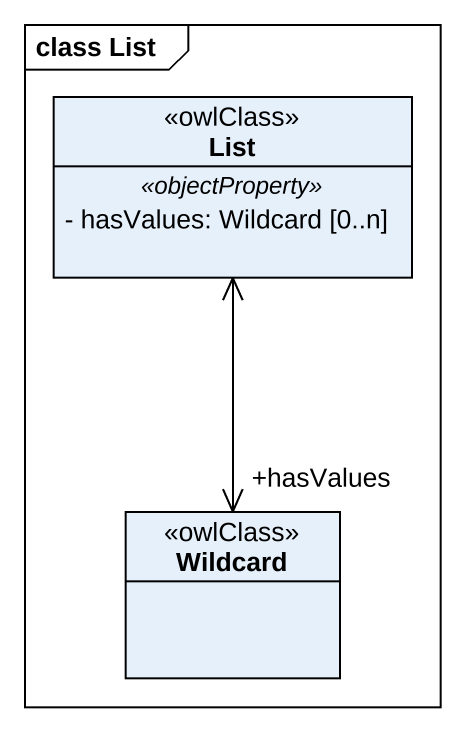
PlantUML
@startuml
mainframe class List
hide circle
hide empty members
skinparam classAttributeIconSize 0
class List <<owlClass>> {
  .. <<objectProperty>> ..
  - hasValues: Wildcard [0..n]
}
class Wildcard <<owlClass>>
List <--> "+hasValues" Wildcard
@enduml
